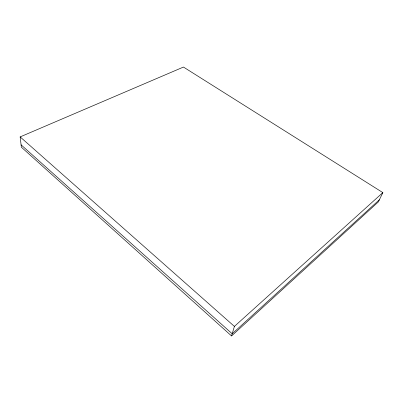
<?xml version="1.0" encoding="UTF-8"?>
<svg xmlns="http://www.w3.org/2000/svg" width="403" height="403" viewBox="0 0 403 403"><rect width="100%" height="100%" fill="white"/><g stroke="black" fill="none" stroke-linecap="round" stroke-linejoin="round"><path stroke-width="0.6" d="M231.544 335.941L234.405 326.41L382.85 192.609L183.461 67.059L20.15 136.899L21.364 147.181L231.544 335.941L378.372 201.888L382.85 192.609M379.389 199.772L232.193 333.775L21.087 144.833M20.15 136.899L234.405 326.41"/></g></svg>
